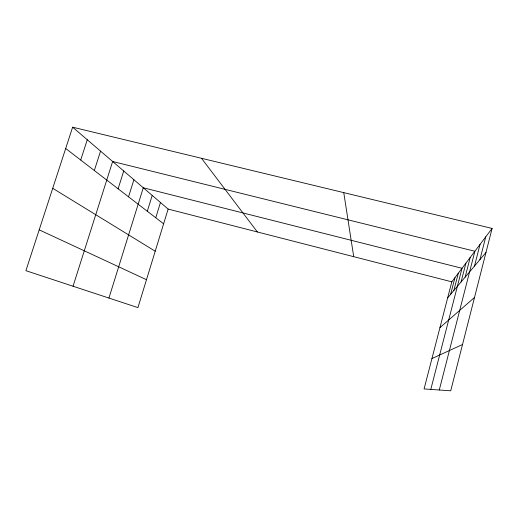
<?xml version="1.0" encoding="UTF-8"?>
<svg xmlns="http://www.w3.org/2000/svg" width="518" height="518" viewBox="0 0 518 518"><rect width="100%" height="100%" fill="white"/><g stroke="black" fill="none" stroke-linecap="round" stroke-linejoin="round"><path stroke-width="0.78" d="M492.1 228.425L450.725 390.812L424.08 388.921L451.806 281.837L492.1 228.425L72.624 127.188L25.9 270.687L137.93 307.621L168.13 209.071L72.624 127.188M439.277 389.996L474.876 251.262L112.646 161.499L73.044 286.227M474.488 266.077L480.031 244.425M479.921 259.647L485.742 236.856M453.865 290.481L458.333 273.187M430.795 389.394L462.024 268.292L143.279 187.762L108.935 298.057M461.085 281.941L465.928 263.118M465.138 277.149L470.195 257.459M450.641 294.302L454.94 277.687M155.763 217.754L160.463 202.499M147.3 211.253L152.201 195.416M128.542 196.827L133.897 179.72M118.11 188.805L123.724 170.998M94.334 170.526L100.544 151.126M80.711 160.049L87.264 139.737M447.669 297.818L485.968 252.486M439.957 327.603L474.501 297.487M431.934 358.573L462.522 344.509M168.13 209.071L451.806 281.837M39.2 229.85L146.484 279.714M52.726 188.306L155.212 251.217M65.689 148.498L163.617 223.795M201.483 158.288L257.368 231.96M343.758 192.625L353.716 256.675"/></g></svg>
